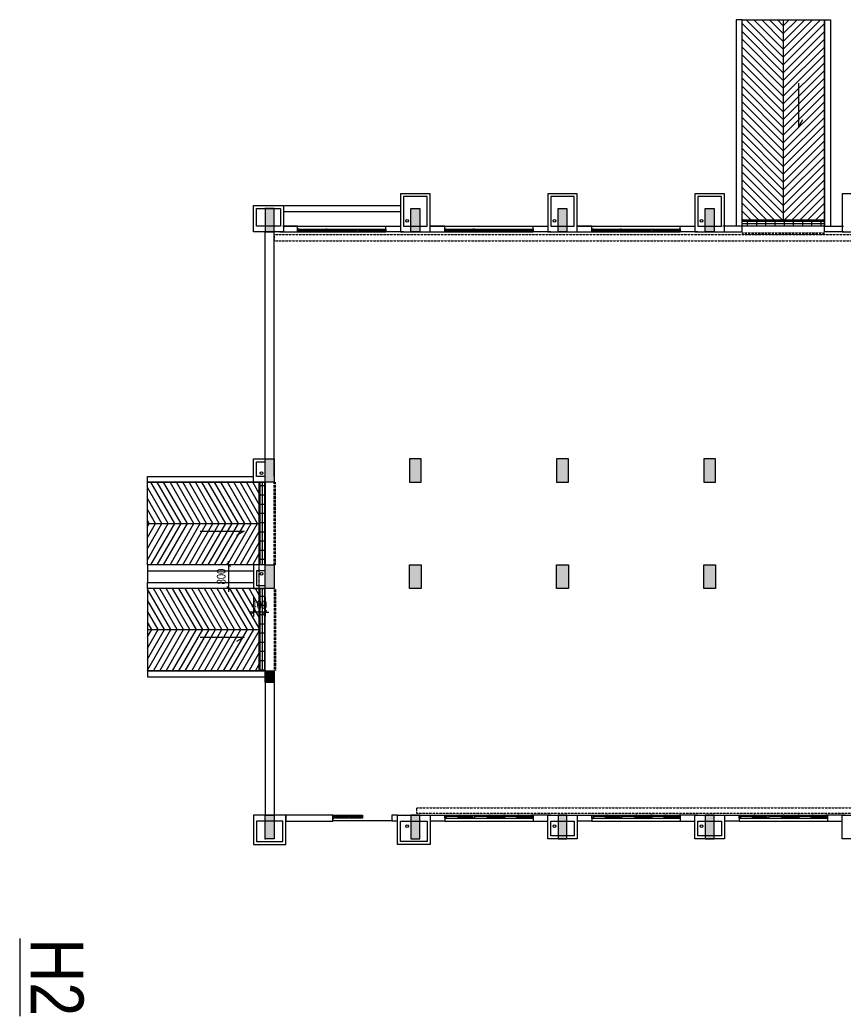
# Model space of a CAD drawing. Header units: millimetres. Extents: x -9574 to 115615, y -25569 to 161230.
# Drawn here: x -8433 to 19600, y 59607 to 93430 of the extents above; entities that cross this region are included whole.
import ezdxf

# ---------------------------------------------------------------- set-up
doc = ezdxf.new("R2010")
doc.units = ezdxf.units.MM
doc.linetypes.add('TT T1$0$HIDDEN', pattern=[0.375, 0.25, -0.125])
for name, color, linetype in [('cot TT T1$0$COT1', 7, 'Continuous'), ('TT T1$0$CAODO7', 2, 'Continuous'), ('TT T1$0$CUA3', 3, 'Continuous'), ('TT T1$0$DIM2', 2, 'Continuous'), ('TT T1$0$DODOC2', 7, 'Continuous'), ('TT T1$0$HATCH5', 5, 'Continuous'), ('TT T1$0$KHUATNGAN', 2, 'TT T1$0$HIDDEN'), ('TT T1$0$TEXT', 7, 'Continuous'), ('TT T1$0$THAY55', 55, 'Continuous'), ('TT T1$0$TUONG6', 6, 'Continuous'), ('TT T1$0$VACH121', 121, 'Continuous')]:
    doc.layers.add(name, color=color, linetype=linetype)
doc.styles.add('TT T1$0$C', font='vhelvcn_0.ttf')
doc.styles.add('TT T1$0$Standard', font='txt')
doc.styles.add('TT T1$0$VSIMPLEX.SHX', font='VSIMPLEX.SHX', dxfattribs={"width": 0.8})
doc.dimstyles.new('TT T1$0$Standard', dxfattribs={"dimtxt": 0.18, "dimasz": 0.18, "dimexe": 0.18, "dimexo": 0.0625, "dimgap": 0.09, "dimtad": 0, "dimtih": 1, "dimtoh": 1, "dimdec": 4, "dimzin": 0, "dimdsep": 46, "dimtxsty": 'TT T1$0$Standard', "dimcen": 0.09, "dimadec": 0, "dimazin": 0, "dimtfac": 1, "dimtdec": 4, "dimtofl": 0, "dimtmove": 0, "dimatfit": 3, "dimfxl": 0, "dimtolj": 1, "dimtzin": 0, "dimarcsym": 0})
pattern_1 = [(270, (359184.54, 168241.625), (78.125, -7e-14), []), (360, (359184.54, 168241.62), (3e-13, 312.5), [])]
pattern_2 = [(240, (91877.85, 106341.62), (162.37976, -93.75), [])]

# ---------------------------------------------------------------- blocks, each defined once
blk = doc.blocks.new('_OBLIQUE')
at = {"color": 0, "linetype": 'ByBlock'}
blk.add_line((-0.5, -0.5), (0.5, 0.5), dxfattribs=at)
blk = doc.blocks.new('*D1326')
at = {"layer": 'DEFPOINTS', "color": 0, "ltscale": 2}
for p in [(-500, 74130), (-100, 74130), (-500, 73321)]:
    blk.add_point(p, dxfattribs=at)
at = {"layer": 'TT T1$0$DIM2', "color": 2, "ltscale": 2}
for p, q in [((-500, 73830), (-500, 73171)), ((-100, 73830), (-100, 73171)), ((-500, 73321), (-620, 73321)), ((-100, 73321), (-500, 73321)), ((-100, 73321), (20, 73321))]:
    blk.add_line(p, q, dxfattribs=at)
at = {"layer": 'TT T1$0$DIM2', "color": 2, "ltscale": 2, "xscale": 120, "yscale": 120, "zscale": 120}
blk.add_blockref('_OBLIQUE', (-500, 73321), dxfattribs=at)
at = {"layer": 'TT T1$0$DIM2', "color": 2, "ltscale": 2, "xscale": 120, "yscale": 120, "zscale": 120, "rotation": 180}
blk.add_blockref('_OBLIQUE', (-100, 73321), dxfattribs=at)
at = {"layer": 'TT T1$0$DIM2', "color": 4, "ltscale": 2, "insert": (-300, 73571), "char_height": 300, "attachment_point": 5, "style": 'TT T1$0$VSIMPLEX.SHX'}
blk.add_mtext('\\A1;400', dxfattribs=at)
blk = doc.blocks.new('TT T1$0$_OBLIQUE')
at = {"color": 0, "linetype": 'ByBlock'}
blk.add_line((-0.5, -0.5), (0.5, 0.5), dxfattribs=at)
blk = doc.blocks.new('*D1327')
at = {"layer": 'DEFPOINTS', "color": 0, "ltscale": 2}
for p in [(-500, 74930), (-1342, 74130), (-500, 74130)]:
    blk.add_point(p, dxfattribs=at)
at = {"layer": 'TT T1$0$DIM2', "color": 2, "ltscale": 2}
for p, q in [((-800, 74930), (-1492, 74930)), ((-1342, 74930), (-1342, 75050)), ((-1342, 74930), (-1342, 74130)), ((-800, 74130), (-1492, 74130)), ((-1342, 74130), (-1342, 74010))]:
    blk.add_line(p, q, dxfattribs=at)
at = {"layer": 'TT T1$0$DIM2', "color": 2, "ltscale": 2, "xscale": 120, "yscale": 120, "zscale": 120}
for p, rotation in [((-1342, 74930), 270), ((-1342, 74130), 90)]:
    blk.add_blockref('_OBLIQUE', p, dxfattribs=dict(at, rotation=rotation))
at = {"layer": 'TT T1$0$DIM2', "color": 4, "ltscale": 2, "insert": (-1592, 74530), "char_height": 300, "attachment_point": 5, "rotation": 90, "style": 'TT T1$0$VSIMPLEX.SHX'}
blk.add_mtext('\\A1;800', dxfattribs=at)
blk = doc.blocks.new('TT T1$0$CUA WC')
for p, q in [((-2000, 0), (-2000, 100)), ((-1000, 100), (-2000, 100)), ((-2000, 0), (-1000, 0)), ((-1960, 60), (-1960, 40)), ((-1940, 60), (-1960, 60)), ((-1960, 40), (-1940, 40)), ((-1940, 100), (-1940, 60)), ((-1560, 60), (-1940, 60)), ((-1940, 40), (-1940, 0)), ((-1940, 40), (-1560, 40)), ((-1560, 100), (-1560, 60)), ((-1560, 60), (-1540, 60)), ((-1560, 40), (-1560, 0)), ((-1540, 40), (-1560, 40)), ((-1540, 60), (-1540, 40)), ((-1500, 100), (-1500, 0)), ((-1440, 60), (-1460, 60)), ((-1460, 60), (-1460, 40)), ((-1460, 40), (-1440, 40)), ((-1440, 100), (-1440, 60)), ((-1440, 60), (-1060, 60)), ((-1440, 40), (-1440, 0)), ((-1060, 40), (-1440, 40)), ((-1060, 100), (-1060, 60)), ((-1060, 60), (-1040, 60)), ((-1040, 40), (-1060, 40)), ((-1060, 40), (-1060, 0)), ((-1040, 60), (-1040, 40)), ((-1000, 0), (-1000, 100)), ((-1000, 100), (-1000, 0))]:
    blk.add_line(p, q)
blk = doc.blocks.new('cot TT T1$0$cothh')
at = {"layer": 'cot TT T1$0$COT1'}
for points in [[(-86230, 15150), (-86230, 14850), (-87030, 14850), (-87030, 15150)], [(-77730, 14800), (-77730, 15200), (-78530, 15200), (-78530, 14800)], [(-74930, 14800), (-74930, 15200), (-74130, 15200), (-74130, 14800)], [(-66430, 15150), (-66430, 14850), (-65630, 14850), (-65630, 15150)], [(-86230, 10150), (-86230, 9850), (-87030, 9850), (-87030, 10150)], [(-77730, 9800), (-77730, 10200), (-78530, 10200), (-78530, 9800)], [(-74930, 9800), (-74930, 10200), (-74130, 10200), (-74130, 9800)], [(-66430, 10150), (-66430, 9850), (-65630, 9850), (-65630, 10150)], [(-86230, 5150), (-86230, 4850), (-87030, 4850), (-87030, 5150)], [(-77730, 4800), (-77730, 5200), (-78530, 5200), (-78530, 4800)], [(-74930, 4800), (-74930, 5200), (-74130, 5200), (-74130, 4800)], [(-66430, 5150), (-66430, 4850), (-65630, 4850), (-65630, 5150)], [(-86230, -100), (-86230, 200), (-87030, 200), (-87030, -100)], [(-78530, -100), (-78530, 200), (-77730, 200), (-77730, -100)], [(-74930, -100), (-74930, 200), (-74130, 200), (-74130, -100)], [(-66430, -100), (-66430, 200), (-65630, 200), (-65630, -100)]]:
    blk.add_hatch(color=9, dxfattribs=at).paths.add_polyline_path(points)
at = {"layer": 'cot TT T1$0$COT1', "color": 9}
for points in [[(-86230, 15150), (-86230, 14850), (-87030, 14850), (-87030, 15150)], [(-77730, 14800), (-77730, 15200), (-78530, 15200), (-78530, 14800)], [(-74930, 14800), (-74930, 15200), (-74130, 15200), (-74130, 14800)], [(-66430, 15150), (-66430, 14850), (-65630, 14850), (-65630, 15150)], [(-86230, 10150), (-86230, 9850), (-87030, 9850), (-87030, 10150)], [(-77730, 9800), (-77730, 10200), (-78530, 10200), (-78530, 9800)], [(-74930, 9800), (-74930, 10200), (-74130, 10200), (-74130, 9800)], [(-66430, 10150), (-66430, 9850), (-65630, 9850), (-65630, 10150)], [(-86230, 5150), (-86230, 4850), (-87030, 4850), (-87030, 5150)], [(-77730, 4800), (-77730, 5200), (-78530, 5200), (-78530, 4800)], [(-74930, 4800), (-74930, 5200), (-74130, 5200), (-74130, 4800)], [(-66430, 5150), (-66430, 4850), (-65630, 4850), (-65630, 5150)], [(-86230, -100), (-86230, 200), (-87030, 200), (-87030, -100)], [(-78530, -100), (-78530, 200), (-77730, 200), (-77730, -100)], [(-74930, -100), (-74930, 200), (-74130, 200), (-74130, -100)], [(-66430, -100), (-66430, 200), (-65630, 200), (-65630, -100)]]:
    blk.add_lwpolyline(points, close=True, dxfattribs=at)
at = {"layer": 'cot TT T1$0$COT1', "color": 9, "ltscale": 2}
for p in [(-87030, -100), (-77730, -100), (-74130, -100), (-65630, -100)]:
    blk.add_point(p, dxfattribs=at)
blk = doc.blocks.new('cot TT T1')
at = {"layer": 'cot TT T1$0$COT1', "rotation": 270}
blk.add_blockref('cot TT T1$0$cothh', (0, 0), dxfattribs=at)
blk = doc.blocks.new('TT T1')
at = {"layer": 'TT T1$0$HATCH5', "ltscale": 2}
h = blk.add_hatch(dxfattribs=at)
h.set_pattern_fill('ANSI31', color=256, scale=1500, angle=180, style=0)
h.set_pattern_definition([(315, (-51827.7, 106341.62), (-132.5825, -132.5825), [])])
h.paths.add_polyline_path([(17500.1, 86630), (16100, 86630), (16100, 93430), (17500.1, 93430)])
h.paths.add_polyline_path([(17054.2, 88505.3), (17845.9, 88505.3), (17845.9, 88880.3), (17054.2, 88880.3)], flags=9)
h.paths.add_polyline_path([(17085.2, 87667.3), (17915, 87667.3), (17915, 88042.3), (17085.2, 88042.3)], flags=9)
h.paths.add_polyline_path([(15680.3, 87667.3), (16319.6, 87667.3), (16319.6, 88042.3), (15680.3, 88042.3)], flags=9)
h = blk.add_hatch(dxfattribs=at)
h.set_pattern_fill('ANSI31', color=256, scale=1500, angle=180, style=0)
h.set_pattern_definition([(225, (86827.85, 106341.62), (132.5825, -132.5825), [])])
h.paths.add_polyline_path([(17500.1, 86630), (18900.2, 86630), (18900.2, 93430), (17500.1, 93430)])
h.paths.add_polyline_path([(17945.9, 88505.3), (17154.2, 88505.3), (17154.2, 88880.3), (17945.9, 88880.3)], flags=9)
h.paths.add_polyline_path([(17915, 87667.3), (17085.2, 87667.3), (17085.2, 88042.3), (17915, 88042.3)], flags=9)
h.paths.add_polyline_path([(19319.8, 87667.3), (18680.5, 87667.3), (18680.5, 88042.3), (19319.8, 88042.3)], flags=9)
h = blk.add_hatch(dxfattribs=at)
h.set_pattern_fill('GRATE', color=256, scale=2500, angle=180, style=0)
h.set_pattern_definition([(180, (109411.37, -272854.465), (-9e-14, -78.125), []), (270, (109411.37, -272854.47), (312.5, -4e-13), [])])
h.paths.add_polyline_path([(16100, 86630), (16100, 86430), (18900.2, 86430), (18900.2, 86630)])
h = blk.add_hatch(dxfattribs=at)
h.set_pattern_fill('ANSI31', color=256, scale=1500, angle=195, style=0)
h.set_pattern_definition([(120, (91877.85, 46319.04), (162.37976, 93.75), [])])
h.paths.add_polyline_path([(-299.9, 77730.4), (-299.9, 76330.3), (-4099.9, 76330.3), (-4099.9, 77730.4)])
h = blk.add_hatch(dxfattribs=at)
h.set_pattern_fill('GRATE', color=256, scale=2500, angle=270, style=0)
h.set_pattern_definition(pattern_1)
h.paths.add_polyline_path([(-299.9, 74930.2), (-99.9, 74930.2), (-99.9, 77730.4), (-299.9, 77730.4)])
h = blk.add_hatch(dxfattribs=at)
h.set_pattern_fill('ANSI31', color=256, scale=1500, angle=195, style=0)
h.set_pattern_definition(pattern_2)
h.paths.add_polyline_path([(-299.9, 74930.2), (-299.9, 76330.3), (-4099.9, 76330.3), (-4099.9, 74930.2)])
h = blk.add_hatch(dxfattribs=at)
h.set_pattern_fill('ANSI31', color=256, scale=1500, angle=195, style=0)
h.set_pattern_definition([(120, (91877.85, 39118.82), (162.37976, 93.75), [])])
h.paths.add_polyline_path([(-299.9, 74130.3), (-299.9, 72730.2), (-4099.9, 72730.2), (-4099.9, 74130.3)])
h = blk.add_hatch(dxfattribs=at)
h.set_pattern_fill('GRATE', color=256, scale=2500, angle=270, style=0)
h.set_pattern_definition(pattern_1)
h.paths.add_polyline_path([(-299.9, 71330.2), (-99.9, 71330.2), (-99.9, 74130.2), (-299.9, 74130.2), (-299.9, 72730.2)])
h = blk.add_hatch(dxfattribs=at)
h.set_pattern_fill('ANSI31', color=256, scale=1500, angle=195, style=0)
h.set_pattern_definition(pattern_2)
h.paths.add_polyline_path([(-299.9, 71330.1), (-299.9, 72730.2), (-4099.9, 72730.2), (-4099.9, 71330.1)])
blk.add_hatch(color=256, dxfattribs=at).paths.add_polyline_path([(-99.9, 71330.2), (200.1, 71330.2), (200.1, 70930.2), (-99.9, 70930.2)])
at = {"layer": 'TT T1$0$CAODO7'}
for points in [[(18012.5, 91285.7), (18012.5, 89785.7), (18162.5, 90045.5)], [(-2310.2, 76072.6), (-810.2, 76072.6), (-1070, 75922.6)], [(-2310.2, 72472.4), (-810.2, 72472.4), (-1070, 72322.4)]]:
    blk.add_lwpolyline(points, dxfattribs=at)
at = {"layer": 'TT T1$0$CUA3'}
for p, q in [((1000.1, 86430.2), (4000.1, 86430.2)), ((1000.1, 86330.2), (4000.1, 86330.2)), ((1448.9, 86280.2), (1050.1, 86280.2)), ((1927.7, 86280.2), (1478.9, 86280.2)), ((2444.6, 86280.2), (2007.7, 86280.2)), ((2962.4, 86280.2), (2474.6, 86280.2)), ((3441.2, 86280.2), (3042.4, 86280.2)), ((3920.1, 86280.2), (3471.2, 86280.2)), ((6000.1, 86430.2), (9000.1, 86430.2)), ((6000.1, 86330.2), (9000.1, 86330.2)), ((6448.9, 86280.2), (6050.1, 86280.2)), ((6927.7, 86280.2), (6478.9, 86280.2)), ((7444.6, 86280.2), (7007.7, 86280.2)), ((7962.4, 86280.2), (7474.6, 86280.2)), ((8441.2, 86280.2), (8042.4, 86280.2)), ((8920.1, 86280.2), (8471.2, 86280.2)), ((11000.1, 86430.2), (14000.1, 86430.2)), ((11000.1, 86330.2), (14000.1, 86330.2)), ((11448.9, 86280.2), (11050.1, 86280.2)), ((11927.7, 86280.2), (11478.9, 86280.2)), ((12444.6, 86280.2), (12007.7, 86280.2)), ((12962.4, 86280.2), (12474.6, 86280.2)), ((13441.2, 86280.2), (13042.4, 86280.2)), ((13920.1, 86280.2), (13471.2, 86280.2)), ((1000.1, 86230.2), (4000.1, 86230.2)), ((1498.9, 86245.2), (1080.1, 86245.2)), ((1528.9, 86245.2), (1957.7, 86245.2)), ((2494.6, 86245.2), (2037.7, 86245.2)), ((2524.6, 86245.2), (2992.4, 86245.2)), ((3491.2, 86245.2), (3072.4, 86245.2)), ((3521.2, 86245.2), (3950.1, 86245.2)), ((6000.1, 86230.2), (9000.1, 86230.2)), ((6498.9, 86245.2), (6080.1, 86245.2)), ((6528.9, 86245.2), (6957.7, 86245.2)), ((7494.6, 86245.2), (7037.7, 86245.2)), ((7524.6, 86245.2), (7992.4, 86245.2)), ((8491.2, 86245.2), (8072.4, 86245.2)), ((8521.2, 86245.2), (8950.1, 86245.2)), ((11000.1, 86230.2), (14000.1, 86230.2)), ((11498.9, 86245.2), (11080.1, 86245.2)), ((11528.9, 86245.2), (11957.7, 86245.2)), ((12494.6, 86245.2), (12037.7, 86245.2)), ((12524.6, 86245.2), (12992.4, 86245.2)), ((13491.2, 86245.2), (13072.4, 86245.2)), ((13521.2, 86245.2), (13950.1, 86245.2)), ((5999.9, 66430.2), (8999.9, 66430.2)), ((5999.9, 66330.2), (8999.9, 66330.2)), ((6448.8, 66380.2), (6049.9, 66380.2)), ((6498.8, 66415.2), (6079.9, 66415.2)), ((6927.6, 66380.2), (6478.8, 66380.2)), ((6528.8, 66415.2), (6957.6, 66415.2)), ((7444.4, 66380.2), (7007.6, 66380.2)), ((7494.4, 66415.2), (7037.6, 66415.2)), ((7962.3, 66380.2), (7474.4, 66380.2)), ((7524.4, 66415.2), (7992.3, 66415.2)), ((8441.1, 66380.2), (8042.3, 66380.2)), ((8491.1, 66415.2), (8072.3, 66415.2)), ((8919.9, 66380.2), (8471.1, 66380.2)), ((8521.1, 66415.2), (8949.9, 66415.2)), ((10999.9, 66430.2), (13999.9, 66430.2)), ((10999.9, 66330.2), (13999.9, 66330.2)), ((11448.8, 66380.2), (11049.9, 66380.2)), ((11498.8, 66415.2), (11079.9, 66415.2)), ((11927.6, 66380.2), (11478.8, 66380.2)), ((11528.8, 66415.2), (11957.6, 66415.2)), ((12444.4, 66380.2), (12007.6, 66380.2)), ((12494.4, 66415.2), (12037.6, 66415.2)), ((12962.3, 66380.2), (12474.4, 66380.2)), ((12524.4, 66415.2), (12992.3, 66415.2)), ((13441.1, 66380.2), (13042.3, 66380.2)), ((13491.1, 66415.2), (13072.3, 66415.2)), ((13919.9, 66380.2), (13471.1, 66380.2)), ((13521.1, 66415.2), (13949.9, 66415.2)), ((15999.9, 66430.2), (18999.9, 66430.2)), ((15999.9, 66330.2), (18999.9, 66330.2)), ((16448.8, 66380.2), (16049.9, 66380.2)), ((16498.8, 66415.2), (16079.9, 66415.2)), ((16927.6, 66380.2), (16478.8, 66380.2)), ((16528.8, 66415.2), (16957.6, 66415.2)), ((17444.4, 66380.2), (17007.6, 66380.2)), ((17494.4, 66415.2), (17037.6, 66415.2)), ((17962.3, 66380.2), (17474.4, 66380.2)), ((17524.4, 66415.2), (17992.3, 66415.2)), ((18441.1, 66380.2), (18042.3, 66380.2)), ((18491.1, 66415.2), (18072.3, 66415.2)), ((18919.9, 66380.2), (18471.1, 66380.2)), ((18521.1, 66415.2), (18949.9, 66415.2)), ((4200.1, 66230.6), (2200.1, 66230.6)), ((5999.9, 66230.2), (8999.9, 66230.2)), ((10999.9, 66230.2), (13999.9, 66230.2)), ((15999.9, 66230.2), (18999.9, 66230.2))]:
    blk.add_line(p, q, dxfattribs=at)
for points in [[(1000.1, 86230.2), (1050.1, 86230.2), (1050.1, 86330.2), (1000.1, 86330.2)], [(1050.1, 86230.2), (1080.1, 86230.2), (1080.1, 86260.2), (1050.1, 86260.2)], [(1080.1, 86230.2), (1498.9, 86230.2), (1498.9, 86260.2), (1080.1, 86260.2)], [(1448.9, 86265.2), (1478.9, 86265.2), (1478.9, 86295.2), (1448.9, 86295.2)], [(1478.9, 86295.2), (1927.7, 86295.2), (1927.7, 86265.2), (1478.9, 86265.2)], [(1528.9, 86230.2), (1498.9, 86230.2), (1498.9, 86260.2), (1528.9, 86260.2)], [(1957.7, 86265.2), (1927.7, 86265.2), (1927.7, 86295.2), (1957.7, 86295.2)], [(1957.7, 86230.2), (2007.7, 86230.2), (2007.7, 86330.2), (1957.7, 86330.2)], [(2007.7, 86230.2), (2037.7, 86230.2), (2037.7, 86260.2), (2007.7, 86260.2)], [(2037.7, 86230.2), (2494.6, 86230.2), (2494.6, 86260.2), (2037.7, 86260.2)], [(2444.6, 86265.2), (2474.6, 86265.2), (2474.6, 86295.2), (2444.6, 86295.2)], [(2474.6, 86295.2), (2962.4, 86295.2), (2962.4, 86265.2), (2474.6, 86265.2)], [(2524.6, 86230.2), (2494.6, 86230.2), (2494.6, 86260.2), (2524.6, 86260.2)], [(2992.4, 86265.2), (2962.4, 86265.2), (2962.4, 86295.2), (2992.4, 86295.2)], [(3042.4, 86230.2), (2992.4, 86230.2), (2992.4, 86330.2), (3042.4, 86330.2)], [(3042.4, 86230.2), (3072.4, 86230.2), (3072.4, 86260.2), (3042.4, 86260.2)], [(3072.4, 86230.2), (3491.2, 86230.2), (3491.2, 86260.2), (3072.4, 86260.2)], [(3441.2, 86265.2), (3471.2, 86265.2), (3471.2, 86295.2), (3441.2, 86295.2)], [(3471.2, 86295.2), (3920.1, 86295.2), (3920.1, 86265.2), (3471.2, 86265.2)], [(3521.2, 86230.2), (3491.2, 86230.2), (3491.2, 86260.2), (3521.2, 86260.2)], [(3950.1, 86265.2), (3920.1, 86265.2), (3920.1, 86295.2), (3950.1, 86295.2)], [(4000.1, 86230.2), (3950.1, 86230.2), (3950.1, 86330.2), (4000.1, 86330.2)], [(6000.1, 86230.2), (6050.1, 86230.2), (6050.1, 86330.2), (6000.1, 86330.2)], [(6050.1, 86230.2), (6080.1, 86230.2), (6080.1, 86260.2), (6050.1, 86260.2)], [(6080.1, 86230.2), (6498.9, 86230.2), (6498.9, 86260.2), (6080.1, 86260.2)], [(6448.9, 86265.2), (6478.9, 86265.2), (6478.9, 86295.2), (6448.9, 86295.2)], [(6478.9, 86295.2), (6927.7, 86295.2), (6927.7, 86265.2), (6478.9, 86265.2)], [(6528.9, 86230.2), (6498.9, 86230.2), (6498.9, 86260.2), (6528.9, 86260.2)], [(6957.7, 86265.2), (6927.7, 86265.2), (6927.7, 86295.2), (6957.7, 86295.2)], [(6957.7, 86230.2), (7007.7, 86230.2), (7007.7, 86330.2), (6957.7, 86330.2)], [(7007.7, 86230.2), (7037.7, 86230.2), (7037.7, 86260.2), (7007.7, 86260.2)], [(7037.7, 86230.2), (7494.6, 86230.2), (7494.6, 86260.2), (7037.7, 86260.2)], [(7444.6, 86265.2), (7474.6, 86265.2), (7474.6, 86295.2), (7444.6, 86295.2)], [(7474.6, 86295.2), (7962.4, 86295.2), (7962.4, 86265.2), (7474.6, 86265.2)], [(7524.6, 86230.2), (7494.6, 86230.2), (7494.6, 86260.2), (7524.6, 86260.2)], [(7992.4, 86265.2), (7962.4, 86265.2), (7962.4, 86295.2), (7992.4, 86295.2)], [(8042.4, 86230.2), (7992.4, 86230.2), (7992.4, 86330.2), (8042.4, 86330.2)], [(8042.4, 86230.2), (8072.4, 86230.2), (8072.4, 86260.2), (8042.4, 86260.2)], [(8072.4, 86230.2), (8491.2, 86230.2), (8491.2, 86260.2), (8072.4, 86260.2)], [(8441.2, 86265.2), (8471.2, 86265.2), (8471.2, 86295.2), (8441.2, 86295.2)], [(8471.2, 86295.2), (8920.1, 86295.2), (8920.1, 86265.2), (8471.2, 86265.2)], [(8521.2, 86230.2), (8491.2, 86230.2), (8491.2, 86260.2), (8521.2, 86260.2)], [(8950.1, 86265.2), (8920.1, 86265.2), (8920.1, 86295.2), (8950.1, 86295.2)], [(9000.1, 86230.2), (8950.1, 86230.2), (8950.1, 86330.2), (9000.1, 86330.2)], [(11000.1, 86230.2), (11050.1, 86230.2), (11050.1, 86330.2), (11000.1, 86330.2)], [(11050.1, 86230.2), (11080.1, 86230.2), (11080.1, 86260.2), (11050.1, 86260.2)], [(11080.1, 86230.2), (11498.9, 86230.2), (11498.9, 86260.2), (11080.1, 86260.2)], [(11448.9, 86265.2), (11478.9, 86265.2), (11478.9, 86295.2), (11448.9, 86295.2)], [(11478.9, 86295.2), (11927.7, 86295.2), (11927.7, 86265.2), (11478.9, 86265.2)], [(11528.9, 86230.2), (11498.9, 86230.2), (11498.9, 86260.2), (11528.9, 86260.2)], [(11957.7, 86265.2), (11927.7, 86265.2), (11927.7, 86295.2), (11957.7, 86295.2)], [(11957.7, 86230.2), (12007.7, 86230.2), (12007.7, 86330.2), (11957.7, 86330.2)], [(12007.7, 86230.2), (12037.7, 86230.2), (12037.7, 86260.2), (12007.7, 86260.2)], [(12037.7, 86230.2), (12494.6, 86230.2), (12494.6, 86260.2), (12037.7, 86260.2)], [(12444.6, 86265.2), (12474.6, 86265.2), (12474.6, 86295.2), (12444.6, 86295.2)], [(12474.6, 86295.2), (12962.4, 86295.2), (12962.4, 86265.2), (12474.6, 86265.2)], [(12524.6, 86230.2), (12494.6, 86230.2), (12494.6, 86260.2), (12524.6, 86260.2)], [(12992.4, 86265.2), (12962.4, 86265.2), (12962.4, 86295.2), (12992.4, 86295.2)], [(13042.4, 86230.2), (12992.4, 86230.2), (12992.4, 86330.2), (13042.4, 86330.2)], [(13042.4, 86230.2), (13072.4, 86230.2), (13072.4, 86260.2), (13042.4, 86260.2)], [(13072.4, 86230.2), (13491.2, 86230.2), (13491.2, 86260.2), (13072.4, 86260.2)], [(13441.2, 86265.2), (13471.2, 86265.2), (13471.2, 86295.2), (13441.2, 86295.2)], [(13471.2, 86295.2), (13920.1, 86295.2), (13920.1, 86265.2), (13471.2, 86265.2)], [(13521.2, 86230.2), (13491.2, 86230.2), (13491.2, 86260.2), (13521.2, 86260.2)], [(13950.1, 86265.2), (13920.1, 86265.2), (13920.1, 86295.2), (13950.1, 86295.2)], [(14000.1, 86230.2), (13950.1, 86230.2), (13950.1, 86330.2), (14000.1, 86330.2)], [(5999.9, 66430.2), (6049.9, 66430.2), (6049.9, 66330.2), (5999.9, 66330.2)], [(6049.9, 66430.2), (6079.9, 66430.2), (6079.9, 66400.2), (6049.9, 66400.2)], [(6079.9, 66430.2), (6498.8, 66430.2), (6498.8, 66400.2), (6079.9, 66400.2)], [(6448.8, 66395.2), (6478.8, 66395.2), (6478.8, 66365.2), (6448.8, 66365.2)], [(6478.8, 66365.2), (6927.6, 66365.2), (6927.6, 66395.2), (6478.8, 66395.2)], [(6528.8, 66430.2), (6498.8, 66430.2), (6498.8, 66400.2), (6528.8, 66400.2)], [(6957.6, 66395.2), (6927.6, 66395.2), (6927.6, 66365.2), (6957.6, 66365.2)], [(6957.6, 66430.2), (7007.6, 66430.2), (7007.6, 66330.2), (6957.6, 66330.2)], [(7007.6, 66430.2), (7037.6, 66430.2), (7037.6, 66400.2), (7007.6, 66400.2)], [(7037.6, 66430.2), (7494.4, 66430.2), (7494.4, 66400.2), (7037.6, 66400.2)], [(7444.4, 66395.2), (7474.4, 66395.2), (7474.4, 66365.2), (7444.4, 66365.2)], [(7474.4, 66365.2), (7962.3, 66365.2), (7962.3, 66395.2), (7474.4, 66395.2)], [(7524.4, 66430.2), (7494.4, 66430.2), (7494.4, 66400.2), (7524.4, 66400.2)], [(7992.3, 66395.2), (7962.3, 66395.2), (7962.3, 66365.2), (7992.3, 66365.2)], [(8042.3, 66430.2), (7992.3, 66430.2), (7992.3, 66330.2), (8042.3, 66330.2)], [(8042.3, 66430.2), (8072.3, 66430.2), (8072.3, 66400.2), (8042.3, 66400.2)], [(8072.3, 66430.2), (8491.1, 66430.2), (8491.1, 66400.2), (8072.3, 66400.2)], [(8441.1, 66395.2), (8471.1, 66395.2), (8471.1, 66365.2), (8441.1, 66365.2)], [(8471.1, 66365.2), (8919.9, 66365.2), (8919.9, 66395.2), (8471.1, 66395.2)], [(8521.1, 66430.2), (8491.1, 66430.2), (8491.1, 66400.2), (8521.1, 66400.2)], [(8949.9, 66395.2), (8919.9, 66395.2), (8919.9, 66365.2), (8949.9, 66365.2)], [(8999.9, 66430.2), (8949.9, 66430.2), (8949.9, 66330.2), (8999.9, 66330.2)], [(10999.9, 66430.2), (11049.9, 66430.2), (11049.9, 66330.2), (10999.9, 66330.2)], [(11049.9, 66430.2), (11079.9, 66430.2), (11079.9, 66400.2), (11049.9, 66400.2)], [(11079.9, 66430.2), (11498.8, 66430.2), (11498.8, 66400.2), (11079.9, 66400.2)], [(11448.8, 66395.2), (11478.8, 66395.2), (11478.8, 66365.2), (11448.8, 66365.2)], [(11478.8, 66365.2), (11927.6, 66365.2), (11927.6, 66395.2), (11478.8, 66395.2)], [(11528.8, 66430.2), (11498.8, 66430.2), (11498.8, 66400.2), (11528.8, 66400.2)], [(11957.6, 66395.2), (11927.6, 66395.2), (11927.6, 66365.2), (11957.6, 66365.2)], [(11957.6, 66430.2), (12007.6, 66430.2), (12007.6, 66330.2), (11957.6, 66330.2)], [(12007.6, 66430.2), (12037.6, 66430.2), (12037.6, 66400.2), (12007.6, 66400.2)], [(12037.6, 66430.2), (12494.4, 66430.2), (12494.4, 66400.2), (12037.6, 66400.2)], [(12444.4, 66395.2), (12474.4, 66395.2), (12474.4, 66365.2), (12444.4, 66365.2)], [(12474.4, 66365.2), (12962.3, 66365.2), (12962.3, 66395.2), (12474.4, 66395.2)], [(12524.4, 66430.2), (12494.4, 66430.2), (12494.4, 66400.2), (12524.4, 66400.2)], [(12992.3, 66395.2), (12962.3, 66395.2), (12962.3, 66365.2), (12992.3, 66365.2)], [(13042.3, 66430.2), (12992.3, 66430.2), (12992.3, 66330.2), (13042.3, 66330.2)], [(13042.3, 66430.2), (13072.3, 66430.2), (13072.3, 66400.2), (13042.3, 66400.2)], [(13072.3, 66430.2), (13491.1, 66430.2), (13491.1, 66400.2), (13072.3, 66400.2)], [(13441.1, 66395.2), (13471.1, 66395.2), (13471.1, 66365.2), (13441.1, 66365.2)], [(13471.1, 66365.2), (13919.9, 66365.2), (13919.9, 66395.2), (13471.1, 66395.2)], [(13521.1, 66430.2), (13491.1, 66430.2), (13491.1, 66400.2), (13521.1, 66400.2)], [(13949.9, 66395.2), (13919.9, 66395.2), (13919.9, 66365.2), (13949.9, 66365.2)], [(13999.9, 66430.2), (13949.9, 66430.2), (13949.9, 66330.2), (13999.9, 66330.2)], [(15999.9, 66430.2), (16049.9, 66430.2), (16049.9, 66330.2), (15999.9, 66330.2)], [(16049.9, 66430.2), (16079.9, 66430.2), (16079.9, 66400.2), (16049.9, 66400.2)], [(16079.9, 66430.2), (16498.8, 66430.2), (16498.8, 66400.2), (16079.9, 66400.2)], [(16448.8, 66395.2), (16478.8, 66395.2), (16478.8, 66365.2), (16448.8, 66365.2)], [(16478.8, 66365.2), (16927.6, 66365.2), (16927.6, 66395.2), (16478.8, 66395.2)], [(16528.8, 66430.2), (16498.8, 66430.2), (16498.8, 66400.2), (16528.8, 66400.2)], [(16957.6, 66395.2), (16927.6, 66395.2), (16927.6, 66365.2), (16957.6, 66365.2)], [(16957.6, 66430.2), (17007.6, 66430.2), (17007.6, 66330.2), (16957.6, 66330.2)], [(17007.6, 66430.2), (17037.6, 66430.2), (17037.6, 66400.2), (17007.6, 66400.2)], [(17037.6, 66430.2), (17494.4, 66430.2), (17494.4, 66400.2), (17037.6, 66400.2)], [(17444.4, 66395.2), (17474.4, 66395.2), (17474.4, 66365.2), (17444.4, 66365.2)], [(17474.4, 66365.2), (17962.3, 66365.2), (17962.3, 66395.2), (17474.4, 66395.2)], [(17524.4, 66430.2), (17494.4, 66430.2), (17494.4, 66400.2), (17524.4, 66400.2)], [(17992.3, 66395.2), (17962.3, 66395.2), (17962.3, 66365.2), (17992.3, 66365.2)], [(18042.3, 66430.2), (17992.3, 66430.2), (17992.3, 66330.2), (18042.3, 66330.2)], [(18042.3, 66430.2), (18072.3, 66430.2), (18072.3, 66400.2), (18042.3, 66400.2)], [(18072.3, 66430.2), (18491.1, 66430.2), (18491.1, 66400.2), (18072.3, 66400.2)], [(18441.1, 66395.2), (18471.1, 66395.2), (18471.1, 66365.2), (18441.1, 66365.2)], [(18471.1, 66365.2), (18919.9, 66365.2), (18919.9, 66395.2), (18471.1, 66395.2)], [(18521.1, 66430.2), (18491.1, 66430.2), (18491.1, 66400.2), (18521.1, 66400.2)], [(18949.9, 66395.2), (18919.9, 66395.2), (18919.9, 66365.2), (18949.9, 66365.2)], [(18999.9, 66430.2), (18949.9, 66430.2), (18949.9, 66330.2), (18999.9, 66330.2)]]:
    blk.add_lwpolyline(points, close=True, dxfattribs=at)
at = {"layer": 'TT T1$0$DODOC2', "ltscale": 2}
for centre in [(4725.1, 86605.1), (9725.1, 86605.1), (14725.1, 86605.1), (-224.9, 78038.8), (-224.9, 74621.9), (4725.1, 66055.4), (9725.1, 66055.4), (14725.1, 66055.4)]:
    blk.add_circle(centre, 45, dxfattribs=at)
at = {"layer": 'TT T1$0$HATCH5', "linetype": 'TT T1$0$HIDDEN', "ltscale": 2}
for p, q in [((16100, 86205.6), (18900.2, 86205.6)), ((16100, 86155.6), (18900.2, 86155.6)), ((200.1, 74930.2), (200.1, 77730.4)), ((250.1, 74930.2), (250.1, 77730.4)), ((200.1, 74130.2), (200.1, 71330.2)), ((250.1, 74130.2), (250.1, 71330.2))]:
    blk.add_line(p, q, dxfattribs=at)
at = {"layer": 'TT T1$0$HATCH5', "ltscale": 2}
blk.add_lwpolyline([(-99.9, 71330.2), (200.1, 71330.2), (200.1, 70930.2), (-99.9, 70930.2)], close=True, dxfattribs=at)
at = {"layer": 'TT T1$0$KHUATNGAN', "ltscale": 0.4}
blk.add_line((-299.9, 74130.2), (-299.9, 74930.2), dxfattribs=at)
at = {"layer": 'TT T1$0$KHUATNGAN', "ltscale": 2}
for points in [[(32530.1, 86130.2), (200.1, 86130.2), (200.1, 85930.2), (32530.1, 85930.2)], [(65460, 66480.2), (5050.1, 66480.2), (5050.1, 66680.2), (65460, 66680.2)]]:
    blk.add_lwpolyline(points, close=True, dxfattribs=at)
at = {"layer": 'TT T1$0$THAY55'}
for p, q in [((500.1, 86430), (4500.1, 86430)), ((5500.1, 86430), (9500.1, 86430)), ((10500.1, 86430), (14500.1, 86430))]:
    blk.add_line(p, q, dxfattribs=at)
at = {"layer": 'TT T1$0$TUONG6', "ltscale": 2}
for p, q in [((550.1, 87130.2), (4500.1, 87130.2)), ((550.1, 86930.2), (4500.1, 86930.2))]:
    blk.add_line(p, q, dxfattribs=at)
at = {"layer": 'TT T1$0$TUONG6'}
for p, q in [((-99.9, 77930), (-99.9, 86230.2)), ((200.1, 77930), (200.1, 86230.2)), ((-99.9, 71130.4), (-99.9, 66430.4)), ((200.1, 71130.4), (200.1, 66430.4)), ((2200.1, 66430.6), (2200.1, 66230.6))]:
    blk.add_line(p, q, dxfattribs=at)
for points in [[(4500.1, 86230.2), (5500.1, 86230.2), (5500.1, 87530.2), (4500.1, 87530.2)], [(4600.1, 86430.2), (5400.1, 86430.2), (5400.1, 87430.2), (4600.1, 87430.2)], [(9500.1, 86230.2), (10500.1, 86230.2), (10500.1, 87530.2), (9500.1, 87530.2)], [(9600.1, 86430.2), (10400.1, 86430.2), (10400.1, 87430.2), (9600.1, 87430.2)], [(14500.1, 86230.2), (15500.1, 86230.2), (15500.1, 87530.2), (14500.1, 87530.2)], [(14600.1, 86430.2), (15400.1, 86430.2), (15400.1, 87430.2), (14600.1, 87430.2)], [(19500.1, 86230.2), (20500.1, 86230.2), (20500.1, 87530.2), (19500.1, 87530.2)], [(525.1, 86230.2), (-499.9, 86230.2), (-499.9, 87130.2), (525.1, 87130.2)], [(425.1, 86430.2), (-399.9, 86430.2), (-399.9, 87030.2), (425.1, 87030.2)], [(600.1, 66430.4), (-499.9, 66430.4), (-499.9, 65430.4), (600.1, 65430.4)], [(600.1, 66230.2), (2200.1, 66230.2), (2200.1, 66430.6), (600.1, 66430.2)], [(4200.1, 66230.6), (4400.1, 66230.6), (4400.1, 66430.6), (4200.1, 66430.6)], [(4400.1, 66430.4), (5500.1, 66430.4), (5500.1, 65430.4), (4400.1, 65430.4)], [(9500.1, 66430.2), (10500.1, 66430.2), (10500.1, 65630.2), (9500.1, 65630.2)], [(14500.1, 66430.2), (15500.1, 66430.2), (15500.1, 65630.2), (14500.1, 65630.2)], [(19500.1, 66430.2), (20500.1, 66430.2), (20500.1, 65630.2), (19500.1, 65630.2)], [(500.1, 66230.2), (-399.9, 66230.4), (-399.9, 65530.4), (500.1, 65530.4)], [(4500.1, 66230.4), (5400.1, 66230.4), (5400.1, 65530.4), (4500.1, 65530.4)], [(9600.1, 66230.2), (10400.1, 66230.2), (10400.1, 65730.2), (9600.1, 65730.2)], [(14600.1, 66230.2), (15400.1, 66230.2), (15400.1, 65730.2), (14600.1, 65730.2)]]:
    blk.add_lwpolyline(points, close=True, dxfattribs=at)
for points in [[(400.1, 86230.2), (1000.1, 86230.2), (1000.1, 86430.2), (500.1, 86430.2)], [(4600.1, 86230.2), (4000.1, 86230.2), (4000.1, 86430.2), (4500.1, 86430.2)], [(5400.1, 86230.2), (6000.1, 86230.2), (6000.1, 86430.2), (5500.1, 86430.2)], [(9600.1, 86230.2), (9000.1, 86230.2), (9000.1, 86430.2), (9500.1, 86430.2)], [(10400.1, 86230.2), (11000.1, 86230.2), (11000.1, 86430.2), (10500.1, 86430.2)], [(14600.1, 86230.2), (14000.1, 86230.2), (14000.1, 86430.2), (14500.1, 86430.2)], [(14600.1, 86230.2), (14000.1, 86230.2), (14000.1, 86430.2), (14500.1, 86430.2)], [(15450.1, 86230.2), (16100, 86230.2), (16100, 86430.2), (15450.1, 86430.2)], [(19550.1, 86230.2), (18900.2, 86230.2), (18900.2, 86430.2), (19550.1, 86430.2)], [(-99.9, 77730.4), (-499.9, 77730.4), (-499.9, 78530.4), (-99.9, 78530.4)], [(-99.9, 77930.4), (-399.9, 77930.4), (-399.9, 78430.4), (-99.9, 78430.4)], [(-99.9, 74930.2), (-499.9, 74930.2), (-499.9, 74130.2), (-99.9, 74130.2)], [(-99.9, 74730.2), (-399.9, 74730.2), (-399.9, 74230.2), (-99.9, 74230.2)], [(5399.9, 66430.2), (5999.9, 66430.2), (5999.9, 66230.2), (5499.9, 66230.2)], [(9599.9, 66430.2), (8999.9, 66430.2), (8999.9, 66230.2), (9499.9, 66230.2)], [(10399.9, 66430.2), (10999.9, 66430.2), (10999.9, 66230.2), (10499.9, 66230.2)], [(14599.9, 66430.2), (13999.9, 66430.2), (13999.9, 66230.2), (14499.9, 66230.2)], [(15399.9, 66430.2), (15999.9, 66430.2), (15999.9, 66230.2), (15499.9, 66230.2)], [(19599.9, 66430.2), (18999.9, 66430.2), (18999.9, 66230.2), (19499.9, 66230.2)]]:
    blk.add_lwpolyline(points, dxfattribs=at)
at = {"layer": 'TT T1$0$VACH121'}
blk.add_line((-4099.9, 74730.2), (-4099.9, 74330.2), dxfattribs=at)
at = {"layer": 'TT T1$0$VACH121', "ltscale": 2}
for points in [[(16100, 86830), (16100, 93430), (15900, 93430), (15900, 86430.2)], [(18900.2, 86430), (18900.2, 93430), (19100.2, 93430), (19100.2, 86430.2)], [(-99.9, 77730.4), (-4099.9, 77730.4), (-4099.9, 77930.4), (-499.9, 77930.4)], [(-499.9, 74930.2), (-4099.9, 74930.2), (-4099.9, 74730.2), (-499.9, 74730.2)], [(-499.9, 74130.2), (-4099.9, 74130.2), (-4099.9, 74330.2), (-499.9, 74330.2)], [(-99.9, 71330.2), (-4099.9, 71330.2), (-4099.9, 71130.2), (-99.9, 71130.2)]]:
    blk.add_lwpolyline(points, dxfattribs=at)
at = {"layer": 'TT T1$0$VACH121'}
for points in [[(18900.2, 93430), (18900.2, 86630), (16100, 86630), (16100, 93430)], [(17500.1, 93430), (17500.1, 86630), (16100, 86630), (16100, 93430)], [(-4099.9, 77730.4), (-299.9, 77730.4), (-299.9, 74930.2), (-4099.9, 74930.2)], [(-4099.9, 76330.3), (-299.9, 76330.3), (-299.9, 74930.2), (-4099.9, 74930.2)], [(-4099.9, 71330.2), (-299.9, 71330.2), (-299.9, 74130.2), (-4099.9, 74130.2)], [(-4099.9, 72730.2), (-299.9, 72730.2), (-299.9, 74130.2), (-4099.9, 74130.2)]]:
    blk.add_lwpolyline(points, close=True, dxfattribs=at)
at = {"layer": 'TT T1$0$VACH121', "ltscale": 2}
for points in [[(18900.2, 86630), (18900.2, 86430), (16100, 86430), (16100, 86630)], [(-299.9, 77730.4), (-99.9, 77730.4), (-99.9, 74930.2), (-299.9, 74930.2)], [(-299.9, 71330.2), (-99.9, 71330.2), (-99.9, 74130.2), (-299.9, 74130.2)]]:
    blk.add_lwpolyline(points, close=True, dxfattribs=at)
at = {"layer": 'TT T1$0$CUA3', "xscale": -1, "rotation": 180}
blk.add_blockref('TT T1$0$CUA WC', (4200.1, 66430.6), dxfattribs=at)
at = {"layer": 'TT T1$0$TEXT', "style": 'TT T1$0$C'}
blk.add_text('%%UH2', height=1800, rotation=270, dxfattribs=at).set_placement((-8072.8, 62241.6))
at = {"layer": 'TT T1$0$DIM2', "ltscale": 2}
for p1, distance, picture, middle in [((-499.9, 74930), -842.5, '*D1327', (-1592.4, 74530)), ((-99.9, 74130), 809, '*D1326', (-299.9, 73571))]:
    dim = blk.add_aligned_dim(p1=p1, p2=(-499.9, 74130), distance=distance, dimstyle='TT T1$0$Standard', override={"dimtxt": 300, "dimasz": 120, "dimexe": 150, "dimexo": 300, "dimgap": 100, "dimtad": 1, "dimtih": 0, "dimtoh": 0, "dimdec": 0, "dimtxsty": 'TT T1$0$VSIMPLEX.SHX', "dimblk1": 'OBLIQUE', "dimblk2": 'OBLIQUE', "dimsah": 1, "dimcen": 0, "dimdle": 100, "dimclrd": 2, "dimclre": 2, "dimclrt": 4, "dimtdec": 0, "dimtix": 1, "dimtofl": 1, "dimtmove": 2, "dimldrblk": 'TT T1$0$_OBLIQUE', "dimlwd": 65535, "dimlwe": 65535}, dxfattribs=at)
    dim.commit()
    dim.dimension.update_dxf_attribs({"geometry": picture, "text_midpoint": middle})

msp = doc.modelspace()

# ---------------------------------------------------------------- block references
for name in ['TT T1', 'cot TT T1']:
    msp.add_blockref(name, (0, 0))

doc.saveas('drawing.dxf')
